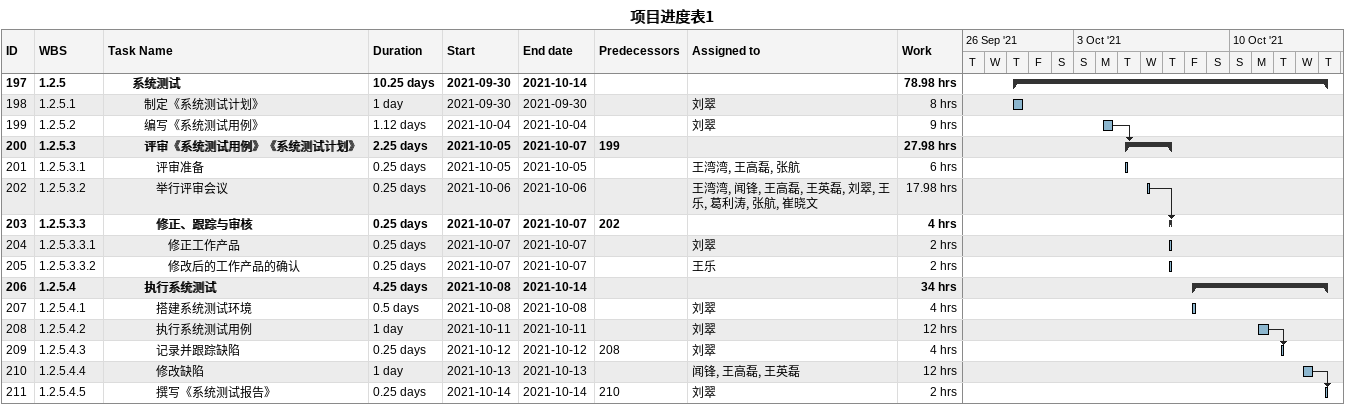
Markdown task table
项目进度表1

| ID | WBS | Task | Duration | Start | Finish | Predecessors | Resources | Work (h) |
|---|---|---|---|---|---|---|---|---|
| 197 | 1.2.5 | **系统测试** | 10.25d | 2021-09-30 | 2021-10-14 |  |  | 78.98 |
| 198 | 1.2.5.1 | 制定《系统测试计划》 | 1d | 2021-09-30 | 2021-09-30 |  | 刘翠 | 8 |
| 199 | 1.2.5.2 | 编写《系统测试用例》 | 1.12d | 2021-10-04 | 2021-10-04 |  | 刘翠 | 9 |
| 200 | 1.2.5.3 | **评审《系统测试用例》《系统测试计划》** | 2.25d | 2021-10-05 | 2021-10-07 | 199 |  | 27.98 |
| 201 | 1.2.5.3.1 | 评审准备 | 0.25d | 2021-10-05 | 2021-10-05 |  | 王湾湾, 王高磊, 张航 | 6 |
| 202 | 1.2.5.3.2 | 举行评审会议 | 0.25d | 2021-10-06 | 2021-10-06 |  | 王湾湾, 闻锋, 王高磊, 王英磊, 刘翠, 王乐, 葛利涛, 张航, 崔晓文 | 17.98 |
| 203 | 1.2.5.3.3 | **修正、跟踪与审核** | 0.25d | 2021-10-07 | 2021-10-07 | 202 |  | 4 |
| 204 | 1.2.5.3.3.1 | 修正工作产品 | 0.25d | 2021-10-07 | 2021-10-07 |  | 刘翠 | 2 |
| 205 | 1.2.5.3.3.2 | 修改后的工作产品的确认 | 0.25d | 2021-10-07 | 2021-10-07 |  | 王乐 | 2 |
| 206 | 1.2.5.4 | **执行系统测试** | 4.25d | 2021-10-08 | 2021-10-14 |  |  | 34 |
| 207 | 1.2.5.4.1 | 搭建系统测试环境 | 0.5d | 2021-10-08 | 2021-10-08 |  | 刘翠 | 4 |
| 208 | 1.2.5.4.2 | 执行系统测试用例 | 1d | 2021-10-11 | 2021-10-11 |  | 刘翠 | 12 |
| 209 | 1.2.5.4.3 | 记录并跟踪缺陷 | 0.25d | 2021-10-12 | 2021-10-12 | 208 | 刘翠 | 4 |
| 210 | 1.2.5.4.4 | 修改缺陷 | 1d | 2021-10-13 | 2021-10-13 |  | 闻锋, 王高磊, 王英磊 | 12 |
| 211 | 1.2.5.4.5 | 撰写《系统测试报告》 | 0.25d | 2021-10-14 | 2021-10-14 | 210 | 刘翠 | 2 |
